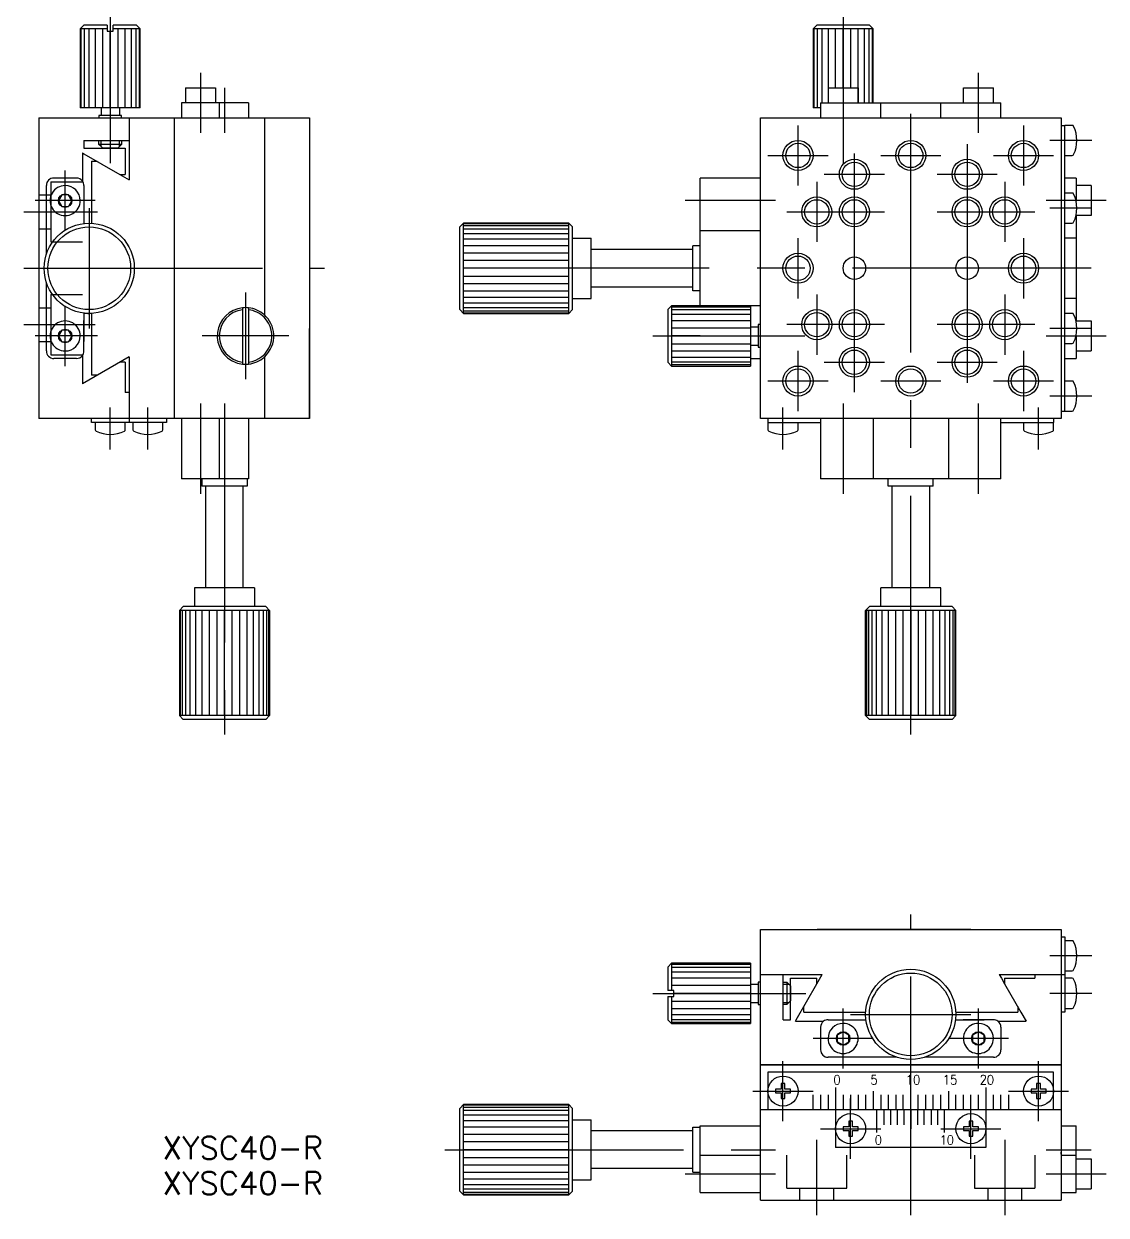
# Model space of a CAD drawing. Extents: x -118 to 241, y -126 to 112.
# Drawn here: x -118 to 26, y -125.9 to 32.5 of the extents above; entities that cross this region are included whole.
import ezdxf

# ---------------------------------------------------------------- set-up
doc = ezdxf.new("R2010")
doc.units = 0
doc.linetypes.add('CENTER', pattern=[50.8, 31.75, -6.35, 6.35, -6.35])
doc.linetypes.add('DASHED', pattern=[19.05, 12.7, -6.35])
doc.layers.get('0').update_dxf_attribs({"linetype": 'CONTINUOUS'})
doc.layers.add('CENTER', color=1, linetype='CENTER')
doc.styles.add('CONVERTER_1', font='txt.shx', dxfattribs={"width": 0.9})
doc.styles.get("Standard").update_dxf_attribs({"font": 'txt.shx', "height": 3, "bigfont": 'bigfont.shx'})

# ---------------------------------------------------------------- blocks, each defined once
blk = doc.blocks.new('*U2')
at = {"color": 7, "linetype": 'CONTINUOUS', "style": 'CONVERTER_1', "width": 0.9}
blk.add_text('0', height=1.2, dxfattribs=at).set_placement((-4.77, -116.53))
blk = doc.blocks.new('*U3')
at = {"color": 7, "linetype": 'CONTINUOUS', "style": 'CONVERTER_1', "width": 0.9}
blk.add_text('10', height=1.2, dxfattribs=at).set_placement((3.87, -116.53))
blk = doc.blocks.new('*U4')
at = {"color": 7, "linetype": 'CONTINUOUS', "style": 'CONVERTER_1', "width": 0.9}
blk.add_text('5', height=1.25, dxfattribs=at).set_placement((-5.38, -108.55))
blk = doc.blocks.new('*U5')
at = {"color": 7, "linetype": 'CONTINUOUS', "style": 'CONVERTER_1', "width": 0.9}
blk.add_text('10', height=1.25, dxfattribs=at).set_placement((-0.66, -108.55))
blk = doc.blocks.new('*U6')
at = {"color": 7, "linetype": 'CONTINUOUS', "style": 'CONVERTER_1', "width": 0.9}
blk.add_text('0', height=1.25, dxfattribs=at).set_placement((-10.28, -108.55))
blk = doc.blocks.new('*U7')
at = {"color": 7, "linetype": 'CONTINUOUS', "style": 'CONVERTER_1', "width": 0.9}
blk.add_text('15', height=1.25, dxfattribs=at).set_placement((4.25, -108.55))
blk = doc.blocks.new('*U8')
at = {"color": 7, "linetype": 'CONTINUOUS', "style": 'CONVERTER_1', "width": 0.9}
blk.add_text('20', height=1.25, dxfattribs=at).set_placement((9.16, -108.55))
blk = doc.blocks.new('*U16')
at = {"color": 7, "linetype": 'CONTINUOUS'}
blk.add_text('XYSC40-R', height=3, dxfattribs=at).set_placement((-99.52, -118.48))
blk = doc.blocks.new('*U17')
at = {"color": 7, "linetype": 'CONTINUOUS'}
blk.add_text('XYSC40-R', height=3, dxfattribs=at).set_placement((-99.52, -123.17))

msp = doc.modelspace()

# ---------------------------------------------------------------- linework, layer by layer
at = {"color": 7, "linetype": 'CONTINUOUS'}
for p, q in [((-110.5, 31.82), (-110, 32.32)), ((-110.5, 31.82), (-110.5, 21.32)), ((-106.9, 31.82), (-110.5, 31.82)), ((-110.36, 21.32), (-110.36, 31.82)), ((-106.9, 32.32), (-110, 32.32)), ((-109.96, 31.82), (-109.96, 21.32)), ((-109.33, 31.82), (-109.33, 21.32)), ((-108.5, 31.82), (-108.5, 21.32)), ((-107.54, 31.82), (-107.54, 21.32)), ((-106.9, 32.32), (-106.9, 31.52)), ((-106.1, 31.52), (-106.1, 32.32)), ((-103, 32.32), (-106.1, 32.32)), ((-102.5, 31.82), (-106.1, 31.82)), ((-105.46, 21.32), (-105.46, 31.82)), ((-104.5, 21.32), (-104.5, 31.82)), ((-103.67, 21.32), (-103.67, 31.82)), ((-103.04, 21.32), (-103.04, 31.82)), ((-103, 32.32), (-102.5, 31.82)), ((-102.64, 31.82), (-102.64, 21.32)), ((-102.5, 21.32), (-102.5, 31.82)), ((-13, 31.82), (-12.5, 32.32)), ((-5, 31.82), (-13, 31.82)), ((-13, 31.82), (-13, 21.32)), ((-12.86, 21.32), (-12.86, 31.82)), ((-5.5, 32.32), (-12.5, 32.32)), ((-12.46, 31.82), (-12.46, 21.32)), ((-11.83, 31.82), (-11.83, 22)), ((-11, 31.82), (-11, 24)), ((-10.04, 31.82), (-10.04, 24)), ((-9, 24), (-9, 31.82)), ((-7.96, 24), (-7.96, 31.82)), ((-7, 24), (-7, 31.82)), ((-6.17, 22), (-6.17, 31.82)), ((-5.54, 22), (-5.54, 31.82)), ((-5.5, 32.32), (-5, 31.82)), ((-5.14, 31.82), (-5.14, 22)), ((-5, 22), (-5, 31.82)), ((-106.9, 31.52), (-106.5, 31.52)), ((-106.5, 21.32), (-106.5, 31.52)), ((-106.5, 31.52), (-106.1, 31.52)), ((-96.5, 24), (-94.5, 24)), ((-96.5, 24), (-96.5, 22)), ((-94.5, 24), (-92.5, 24)), ((-92.5, 24), (-92.5, 22)), ((-11, 24), (-10.04, 24)), ((-11, 24), (-11, 22)), ((-10.04, 24), (-7.96, 24)), ((-7.96, 24), (-7, 24)), ((-7, 24), (-7, 22)), ((-7, 22), (-7, 24)), ((7, 22), (7, 24)), ((7, 24), (11, 24)), ((11, 22), (11, 24)), ((-107.72, 21.32), (-110.5, 21.32)), ((-106.5, 21.32), (-107.72, 21.32)), ((-107.72, 21.32), (-107.72, 20.32)), ((-105.27, 21.32), (-106.5, 21.32)), ((-102.64, 21.32), (-105.27, 21.32)), ((-105.27, 21.32), (-105.27, 20.32)), ((-102.5, 21.32), (-102.64, 21.32)), ((-94.5, 22), (-97, 22)), ((-97, 22), (-97, 20)), ((-88.1, 22), (-94.5, 22)), ((-92, 22), (-92, 20)), ((-88.1, 22), (-88.1, 20)), ((-88.1, 22), (-88.1, 20)), ((-12.86, 21.32), (-13, 21.32)), ((-12, 21.32), (-12.86, 21.32)), ((-12, 21.32), (-12.46, 21.32)), ((-12, 22), (-12, 21.32)), ((-12, 22), (-12, 20)), ((-12, 22), (-11.83, 22)), ((-12, 21.32), (-12, 20)), ((-11.83, 22), (-11, 22)), ((-11, 22), (-10.04, 22)), ((-10.04, 22), (-7.96, 22)), ((-7.96, 22), (-7, 22)), ((-7, 22), (-6.17, 22)), ((-6.17, 22), (-5.54, 22)), ((-5.54, 22), (-5.14, 22)), ((-5.14, 22), (-5, 22)), ((-5, 22), (4, 22)), ((-5, 22), (-4, 22)), ((-4, 20), (-4, 22)), ((4, 20), (4, 22)), ((4, 22), (12, 22)), ((12, 20), (12, 22)), ((-116, 20), (-116, -20)), ((-116, 20), (-104.5, 20)), ((-108, 20.32), (-108, 20)), ((-105, 20.32), (-108, 20.32)), ((-105, 20), (-105, 20.32)), ((-104.5, 20), (-104, 20)), ((-104.5, 20), (-104, 20)), ((-104, 20), (-98, 20)), ((-104, 20), (-104, 11.89)), ((-98, 20), (-98, -10.25)), ((-98, 20), (-98, -20)), ((-98, 20), (-98, -20)), ((-98, 20), (-80, 20)), ((-86, 20), (-86, -6.19)), ((-80, 20), (-80, -20)), ((-20, -20), (-20, 20)), ((-20, 20), (-4, 20)), ((-20, 20), (19, 20)), ((-20, 19), (-20, 20)), ((-20, 19), (-20, 19.6)), ((-12, 20), (-10, 20)), ((-11.5, 20), (-11, 20)), ((-11.5, 20), (-11, 20)), ((-11.4, 20), (-10, 20)), ((-4, 20), (4, 20)), ((4, 20), (11.4, 20)), ((10, 20), (11.4, 20)), ((11.4, 20), (18, 20)), ((11.4, 20), (18, 20)), ((18, 20), (19, 20)), ((18, 20), (19, 20)), ((19, 20), (20, 20)), ((19, 20), (19.6, 20)), ((19, 20), (20, 20)), ((19, 20), (19, 20)), ((19, 20), (19, 20)), ((20, 20), (20, -19)), ((20, 20), (20, 19)), ((20, 19.6), (20, 19)), ((-20, 18), (-20, 19)), ((-20, 18), (-20, 19)), ((-20, -20), (-20, 18)), ((-20, 11.4), (-20, 18)), ((20, 19), (20.5, 19)), ((20, 19), (20, 18)), ((20, 19), (20, 18)), ((20, 18), (20, 11.4)), ((20, 18), (20, 11.4)), ((20.5, 4), (20.5, 19)), ((21.49, 19), (20.5, 19)), ((-110, 16.98), (-110, 15.98)), ((-110, 16.98), (-104, 16.98)), ((-110, 15.98), (-104.5, 15.98)), ((-108, 16.48), (-108, 16.98)), ((-107.72, 16.21), (-108, 16.48)), ((-105, 16.48), (-108, 16.48)), ((-107.5, 15.98), (-107.72, 16.21)), ((-107.5, 15.98), (-106.5, 15.98)), ((-105.5, 15.98), (-107.5, 15.98)), ((-105.27, 16.21), (-105.5, 15.98)), ((-105, 16.48), (-105.27, 16.21)), ((-105, 16.98), (-105, 16.48)), ((-104.5, 15.98), (-104.5, 12.48)), ((-104, 16.52), (-104, 11.77)), ((-110.2, 15.35), (-110.2, 11.6)), ((-110.2, 15.35), (-110, 15.23)), ((-110, 15.23), (-105.23, 12.48)), ((-98, 14.75), (-98, 10.25)), ((-98, 14.75), (-98, 10.25)), ((-98, 14.75), (-98, 10.25)), ((20.5, 15), (21.49, 15)), ((-109, 14.23), (-109, 5.99)), ((-109, 14.23), (-108.26, 14.23)), ((-111, 12), (-114, 12)), ((-105.23, 12.48), (-104, 11.77)), ((-105.23, 12.48), (-104.5, 12.48)), ((-28, 3), (-28, 12)), ((-20, 12), (-28, 12)), ((20, 11.4), (20, 4)), ((20, 11.4), (20, 10)), ((22, 12), (20.5, 12)), ((22, 12), (22, 8.93)), ((-115, 1.87), (-115, 11)), ((-112.95, 9.78), (-113.4, 9)), ((-112.05, 9.78), (-112.95, 9.78)), ((-111.6, 9), (-112.05, 9.78)), ((-110, 11), (-110, 5.96)), ((21.49, 10), (20.5, 10)), ((24, 11), (22, 11)), ((24, 11), (24, 7)), ((-113.4, 9), (-112.95, 8.22)), ((-112.95, 8.22), (-112.05, 8.22)), ((-111.6, 9), (-112.05, 8.22)), ((22, 7.07), (22, 4)), ((22, 7.07), (22, 4)), ((24, 7), (22, 7)), ((-59.5, 6), (-60, 5.5)), ((-60, 2), (-60, 5.5)), ((-59.5, 6), (-45.5, 6)), ((-45.5, 6), (-59.5, 6)), ((-59.5, 0), (-59.5, 6)), ((-45.5, 5.91), (-59.5, 5.91)), ((-45.5, 5.64), (-59.5, 5.64)), ((-45.5, 5.2), (-59.5, 5.2)), ((-45.5, 6), (-45, 5.5)), ((-45.5, 0), (-45.5, 6)), ((-45, -5.5), (-45, 5.5)), ((-28, 5), (-20, 5)), ((20.5, 6), (21.49, 6)), ((-45.5, 4.6), (-59.5, 4.6)), ((-45.5, 3.86), (-59.5, 3.86)), ((-45, 4), (-42.5, 4)), ((-45, 4), (-42.5, 4)), ((-42.5, 2.5), (-42.5, 4)), ((20, 4), (20, -4)), ((20, 4), (20, -4)), ((22, 4), (20.5, 4)), ((20.5, -4), (20.5, 4)), ((20.5, -4), (20.5, 4)), ((22, 4), (20.5, 4)), ((22, 4), (22, -4)), ((22, 4), (22, -4)), ((-60, -2), (-60, 2)), ((-45.5, 3), (-59.5, 3)), ((-45.5, 2.02), (-59.5, 2.02)), ((-29, 2.5), (-42.5, 2.5)), ((-42.5, -2.5), (-42.5, 2.5)), ((-28, 3), (-29, 3)), ((-29, 2.5), (-29, 3)), ((-29, 2.5), (-29, 3)), ((-28, 3), (-29, 3)), ((-29, -2.5), (-29, 2.5)), ((-29, -2.5), (-29, 2.5)), ((-28, 2.5), (-28, 3)), ((-28, -2.5), (-28, 2.5)), ((-45.5, 1.04), (-59.5, 1.04)), ((-45.5, 0), (-59.5, 0)), ((-59.5, -1.04), (-59.5, 0)), ((-45.5, -1.04), (-45.5, 0)), ((-59.5, -1.04), (-45.5, -1.04)), ((-59.5, -2.02), (-59.5, -1.04)), ((-45.5, -2.02), (-45.5, -1.04)), ((-115, -11), (-115, -1.87)), ((-60, -2.2), (-60, -2)), ((-60, -5.5), (-60, -2.2)), ((-59.5, -2.02), (-45.5, -2.02)), ((-59.5, -3), (-59.5, -2.02)), ((-59.5, -3), (-45.5, -3)), ((-59.5, -3.86), (-59.5, -3)), ((-45.5, -3), (-45.5, -2.02)), ((-45.5, -3.86), (-45.5, -3)), ((-29, -2.5), (-42.5, -2.5)), ((-42.5, -4), (-42.5, -2.5)), ((-29, -3), (-29, -2.5)), ((-29, -3), (-29, -2.5)), ((-28, -3), (-29, -3)), ((-28, -3), (-29, -3)), ((-28, -5), (-28, -2.5)), ((-59.5, -3.86), (-45.5, -3.86)), ((-59.5, -4.6), (-59.5, -3.86)), ((-59.5, -4.6), (-45.5, -4.6)), ((-59.5, -5.2), (-59.5, -4.6)), ((-45.5, -4.6), (-45.5, -3.86)), ((-45.5, -5.2), (-45.5, -4.6)), ((-45, -4), (-42.5, -4)), ((20, -4), (20, -20)), ((20.5, -12), (20.5, -4)), ((22, -4), (20.5, -4)), ((22, -4), (20.5, -4)), ((22, -4), (22, -7.07)), ((22, -4), (22, -7.07)), ((-110, -5.96), (-110, -9.75)), ((-109, -5.99), (-109, -14.23)), ((-88.9, -5.26), (-88.9, -12.74)), ((-88.1, -5.26), (-88.1, -12.74)), ((-59.5, -6), (-60, -5.5)), ((-59.5, -5.2), (-45.5, -5.2)), ((-59.5, -5.64), (-59.5, -5.2)), ((-59.5, -5.64), (-45.5, -5.64)), ((-59.5, -5.91), (-59.5, -5.64)), ((-59.5, -5.91), (-45.5, -5.91)), ((-59.5, -6), (-59.5, -5.91)), ((-59.5, -6), (-45.5, -6)), ((-45.5, -5.64), (-45.5, -5.2)), ((-45, -5.5), (-45.5, -6)), ((-45.5, -5.91), (-45.5, -5.64)), ((-45.5, -6), (-45.5, -5.91)), ((-32.32, -5.5), (-31.82, -5)), ((-32.32, -5.5), (-32.32, -9)), ((-28, -5), (-31.82, -5)), ((-31.82, -5), (-31.82, -9)), ((-31.82, -5.14), (-21.32, -5.14)), ((-21.32, -5.54), (-31.82, -5.54)), ((-21.32, -6.17), (-31.82, -6.17)), ((-21.32, -5), (-28, -5)), ((-21.32, -5), (-21.32, -5.14)), ((-20, -5), (-21.32, -5)), ((-21.32, -5.14), (-21.32, -5.54)), ((-21.32, -5.54), (-21.32, -6.17)), ((-21.32, -6.17), (-21.32, -7)), ((21.49, -6), (20.5, -6)), ((-110, -11), (-110, -6.96)), ((-21.32, -7), (-31.82, -7)), ((-21.32, -7), (-21.32, -7.96)), ((-21.32, -7.78), (-21.32, -9)), ((-21.32, -7.78), (-20.32, -7.78)), ((-20.32, -7.5), (-20.32, -10.5)), ((-20, -7.5), (-20.32, -7.5)), ((22, -7), (24, -7)), ((24, -7), (24, -11)), ((-112.95, -8.22), (-113.4, -9)), ((-113.4, -9), (-112.95, -9.78)), ((-112.05, -8.22), (-112.95, -8.22)), ((-111.6, -9), (-112.05, -8.22)), ((-111.6, -9), (-112.05, -9.78)), ((-80, -20), (-80, -8)), ((-32.32, -9), (-32.32, -12.5)), ((-21.32, -7.96), (-31.82, -7.96)), ((-31.82, -9), (-31.82, -13)), ((-28, -9), (-31.82, -9)), ((-21.32, -7.96), (-21.32, -10.04)), ((-21.32, -9), (-21.32, -10.23)), ((22, -9), (22, -12)), ((-112.95, -9.78), (-112.05, -9.78)), ((-98, -10.25), (-98, -14.75)), ((-31.82, -10.04), (-21.32, -10.04)), ((-31.82, -11), (-21.32, -11)), ((-21.32, -10.04), (-21.32, -11)), ((-21.32, -10.23), (-20.32, -10.23)), ((-21.32, -11), (-21.32, -11.83)), ((-20.32, -10.5), (-20, -10.5)), ((20, -10), (20, -12)), ((20.5, -10), (21.49, -10)), ((22, -11), (24, -11)), ((-111, -12), (-114, -12)), ((-110.2, -11.6), (-110.2, -15.35)), ((-104, -11.77), (-110.2, -15.35)), ((-104.5, -12.48), (-105.23, -12.48)), ((-104.5, -12.48), (-104.5, -16.52)), ((-104, -11.77), (-104, -20)), ((-86, -11.81), (-86, -20)), ((-31.82, -13), (-32.32, -12.5)), ((-31.82, -11.83), (-21.32, -11.83)), ((-31.82, -12.46), (-21.32, -12.46)), ((-21.32, -11.83), (-21.32, -12)), ((-21.32, -12), (-21.32, -12.46)), ((-21.32, -12), (-20, -12)), ((-21.32, -12.46), (-21.32, -13)), ((20.5, -19), (20.5, -12)), ((20.5, -12), (22, -12)), ((-108.26, -14.23), (-109, -14.23)), ((-21.32, -12.86), (-31.82, -12.86)), ((-31.82, -13), (-21.32, -13)), ((-98, -14.75), (-98, -20)), ((21.49, -15), (20.5, -15)), ((-104, -16.52), (-104.5, -16.52)), ((20, -19), (20.5, -19)), ((20, -19), (20, -20)), ((20.5, -19), (21.49, -19)), ((-104.5, -20), (-116, -20)), ((-109, -20.5), (-109, -20)), ((-104, -20.5), (-109, -20.5)), ((-108.5, -20.5), (-108.5, -21.49)), ((-104, -20), (-104.5, -20)), ((-104.5, -21.49), (-104.5, -20.5)), ((-103.5, -20), (-104, -20)), ((-104, -20), (-104, -20.5)), ((-99, -20.5), (-104, -20.5)), ((-102, -20), (-103.5, -20)), ((-102, -20), (-103.5, -20)), ((-103.5, -20.5), (-103.5, -21.49)), ((-98, -20), (-102, -20)), ((-99.5, -21.49), (-99.5, -20.5)), ((-99, -20), (-99, -20.5)), ((-88.1, -20), (-98, -20)), ((-80, -20), (-98, -20)), ((-97, -20), (-98, -20)), ((-97, -20), (-97, -28)), ((-92, -20), (-92, -28)), ((-88.1, -20), (-88.1, -28)), ((-88.1, -20), (-88.1, -22)), ((-20, -20), (-20, -20)), ((-19, -20), (-20, -20)), ((-19, -20), (-20, -20)), ((-19, -20), (-19.6, -20)), ((20, -20), (-19, -20)), ((-18, -20), (-19, -20)), ((-18, -20), (-19, -20)), ((-19, -20), (-19, -20)), ((-19, -20), (-19, -20)), ((-19, -20), (-19, -20.5)), ((-19, -20.5), (-12, -20.5)), ((-19, -20.5), (-19, -21.49)), ((-12, -20), (-18, -20)), ((-11.4, -20), (-18, -20)), ((-15, -21.49), (-15, -20.5)), ((-12, -20), (-12, -20.5)), ((-5, -20), (-12, -20)), ((-12, -20.5), (-12, -28)), ((5, -20), (-5, -20)), ((-5, -20), (-5, -28)), ((12, -20), (5, -20)), ((5, -20), (5, -28)), ((20, -20), (12, -20)), ((12, -28), (12, -20)), ((12, -20.5), (19, -20.5)), ((15, -20.5), (15, -21.49)), ((19, -20), (19, -20.5)), ((19, -21.49), (19, -20.5)), ((20, -20), (20, -20)), ((-92, -28), (-97, -28)), ((-94.3, -28), (-94.3, -29)), ((-88.1, -28), (-92, -28)), ((-88.3, -28), (-88.3, -29)), ((-2.5, -28), (-12, -28)), ((-3, -29), (-3, -28)), ((-3, -29), (-3, -28)), ((2.5, -28), (-2.5, -28)), ((3, -28), (2.5, -28)), ((12, -28), (3, -28)), ((3, -29), (3, -28)), ((3, -29), (3, -28)), ((-88.3, -29), (-94.3, -29)), ((-93.8, -42.5), (-93.8, -29)), ((-88.8, -42.5), (-88.8, -29)), ((-2.5, -29), (-3, -29)), ((-2.5, -29), (-3, -29)), ((-2.5, -29), (-2.5, -42.5)), ((2.5, -29), (-2.5, -29)), ((2.5, -29), (-2.5, -29)), ((2.5, -29), (2.5, -42.5)), ((3, -29), (2.5, -29)), ((3, -29), (2.5, -29)), ((-87.3, -42.5), (-95.3, -42.5)), ((-95.3, -42.5), (-95.3, -45)), ((-93.8, -42.5), (-95.3, -42.5)), ((-88.8, -42.5), (-93.8, -42.5)), ((-87.3, -42.5), (-88.8, -42.5)), ((-87.3, -42.5), (-87.3, -45)), ((-87.3, -42.5), (-87.3, -45)), ((-2.5, -42.5), (-4, -42.5)), ((-4, -45), (-4, -42.5)), ((-4, -45), (-4, -42.5)), ((2.5, -42.5), (-2.5, -42.5)), ((4, -42.5), (2.5, -42.5)), ((4, -45), (4, -42.5)), ((-97.3, -45.5), (-96.8, -45)), ((-97.3, -45.5), (-97.3, -59.5)), ((-97.21, -45.5), (-97.3, -45.5)), ((-97.21, -45.5), (-97.21, -59.5)), ((-96.94, -45.5), (-97.21, -45.5)), ((-96.94, -45.5), (-96.94, -59.5)), ((-96.5, -45.5), (-96.94, -45.5)), ((-85.8, -45), (-96.8, -45)), ((-96.5, -45.5), (-96.5, -59.5)), ((-95.9, -45.5), (-96.5, -45.5)), ((-95.9, -45.5), (-95.9, -59.5)), ((-95.16, -45.5), (-95.9, -45.5)), ((-87.3, -45), (-95.3, -45)), ((-95.16, -45.5), (-95.16, -59.5)), ((-94.3, -45.5), (-95.16, -45.5)), ((-94.3, -45.5), (-94.3, -59.5)), ((-93.32, -45.5), (-94.3, -45.5)), ((-93.32, -45.5), (-93.32, -59.5)), ((-92.34, -45.5), (-93.32, -45.5)), ((-92.34, -45.5), (-92.34, -59.5)), ((-91.3, -45.5), (-92.34, -45.5)), ((-91.3, -59.5), (-91.3, -45.5)), ((-85.3, -45.5), (-91.3, -45.5)), ((-90.26, -59.5), (-90.26, -45.5)), ((-89.28, -59.5), (-89.28, -45.5)), ((-88.3, -59.5), (-88.3, -45.5)), ((-87.44, -59.5), (-87.44, -45.5)), ((-86.7, -59.5), (-86.7, -45.5)), ((-86.1, -59.5), (-86.1, -45.5)), ((-85.8, -45), (-85.3, -45.5)), ((-85.66, -59.5), (-85.66, -45.5)), ((-85.39, -59.5), (-85.39, -45.5)), ((-85.3, -59.5), (-85.3, -45.5)), ((-85.3, -45.5), (-85.3, -59.5)), ((-6, -45.5), (-5.5, -45)), ((-6, -59.5), (-6, -45.5)), ((-6, -45.5), (-6, -59.5)), ((0, -45.5), (-6, -45.5)), ((-5.91, -45.5), (-5.91, -59.5)), ((-5.64, -45.5), (-5.64, -59.5)), ((5.5, -45), (-5.5, -45)), ((-5.2, -45.5), (-5.2, -59.5)), ((-4.6, -45.5), (-4.6, -59.5)), ((-3.86, -45.5), (-3.86, -59.5)), ((-3, -45.5), (-3, -59.5)), ((-2.02, -45.5), (-2.02, -59.5)), ((-1.04, -45.5), (-1.04, -59.5)), ((0, -45.5), (0, -59.5)), ((1.04, -45.5), (0, -45.5)), ((1.04, -59.5), (1.04, -45.5)), ((2.02, -45.5), (1.04, -45.5)), ((2.02, -59.5), (2.02, -45.5)), ((3, -45.5), (2.02, -45.5)), ((3, -59.5), (3, -45.5)), ((3.86, -45.5), (3, -45.5)), ((3.86, -59.5), (3.86, -45.5)), ((4.6, -45.5), (3.86, -45.5)), ((4.6, -59.5), (4.6, -45.5)), ((5.2, -45.5), (4.6, -45.5)), ((5.2, -59.5), (5.2, -45.5)), ((5.64, -45.5), (5.2, -45.5)), ((5.5, -45), (6, -45.5)), ((5.64, -59.5), (5.64, -45.5)), ((5.91, -45.5), (5.64, -45.5)), ((5.91, -59.5), (5.91, -45.5)), ((6, -45.5), (5.91, -45.5)), ((6, -59.5), (6, -45.5)), ((-97.21, -59.5), (-97.3, -59.5)), ((-96.8, -60), (-97.3, -59.5)), ((-96.94, -59.5), (-97.21, -59.5)), ((-96.5, -59.5), (-96.94, -59.5)), ((-93.5, -60), (-96.8, -60)), ((-95.9, -59.5), (-96.5, -59.5)), ((-95.16, -59.5), (-95.9, -59.5)), ((-94.3, -59.5), (-95.16, -59.5)), ((-93.32, -59.5), (-94.3, -59.5)), ((-93.3, -60), (-93.5, -60)), ((-92.34, -59.5), (-93.32, -59.5)), ((-89.3, -60), (-93.3, -60)), ((-91.3, -59.5), (-92.34, -59.5)), ((-85.3, -59.5), (-91.3, -59.5)), ((-85.8, -60), (-89.3, -60)), ((-85.8, -60), (-85.3, -59.5)), ((-6, -59.5), (-5.5, -60)), ((0, -59.5), (-6, -59.5)), ((-2, -60), (-5.5, -60)), ((2, -60), (-2, -60)), ((1.04, -59.5), (0, -59.5)), ((2.02, -59.5), (1.04, -59.5)), ((2.2, -60), (2, -60)), ((3, -59.5), (2.02, -59.5)), ((5.5, -60), (2.2, -60)), ((3.86, -59.5), (3, -59.5)), ((4.6, -59.5), (3.86, -59.5)), ((5.2, -59.5), (4.6, -59.5)), ((5.64, -59.5), (5.2, -59.5)), ((6, -59.5), (5.5, -60)), ((5.91, -59.5), (5.64, -59.5)), ((6, -59.5), (5.91, -59.5)), ((-20, -87.93), (20, -87.93)), ((-20, -87.93), (20, -87.93)), ((-20, -93.93), (-20, -87.93)), ((-14.75, -87.93), (-10.25, -87.93)), ((8, -87.93), (-12.43, -87.93)), ((8, -87.93), (-12.43, -87.93)), ((20, -87.93), (20, -91.93)), ((20, -88.93), (20.5, -88.93)), ((20.5, -88.93), (20.5, -93.93)), ((21.49, -89.43), (20.5, -89.43)), ((-32.32, -92.93), (-31.82, -92.43)), ((-32.32, -92.93), (-32.32, -96.03)), ((-31.82, -92.43), (-31.82, -96.03)), ((-21.32, -92.43), (-31.82, -92.43)), ((-31.82, -92.57), (-21.32, -92.57)), ((-21.32, -92.97), (-31.82, -92.97)), ((-21.32, -92.43), (-21.32, -92.57)), ((-21.32, -92.57), (-21.32, -95.2)), ((20, -91.93), (20, -93.43)), ((20, -91.93), (20, -93.43)), ((20, -93.43), (20, -93.93)), ((20.5, -93.43), (21.49, -93.43)), ((-21.32, -93.6), (-31.82, -93.6)), ((-21.32, -94.43), (-31.82, -94.43)), ((-20.32, -94.93), (-20.32, -97.93)), ((-20, -94.93), (-20.32, -94.93)), ((-20, -93.93), (-11.89, -93.93)), ((-20, -94.43), (-20, -93.93)), ((-20, -94.43), (-20, -93.93)), ((-20, -123.93), (-20, -94.43)), ((-16.98, -99.93), (-16.98, -93.93)), ((-16.98, -94.93), (-16.48, -94.93)), ((-16.52, -93.93), (-11.77, -93.93)), ((-16.48, -94.93), (-16.21, -95.2)), ((-16.48, -94.93), (-16.48, -97.93)), ((-15.98, -94.43), (-12.48, -94.43)), ((-15.98, -99.93), (-15.98, -94.43)), ((-12.48, -95.16), (-11.77, -93.93)), ((-12.48, -95.16), (-12.48, -94.43)), ((11.77, -93.93), (12.06, -94.43)), ((11.77, -93.93), (20, -93.93)), ((12.06, -94.43), (12.48, -95.16)), ((12.48, -94.43), (12.48, -95.16)), ((12.48, -94.43), (16.52, -94.43)), ((16.52, -93.93), (16.52, -94.43)), ((20, -93.93), (20.5, -93.93)), ((20, -93.93), (20, -94.43)), ((20, -94.43), (20, -105.93)), ((20.5, -93.93), (20.5, -98.93)), ((21.49, -94.43), (20.5, -94.43)), ((-31.52, -96.03), (-32.32, -96.03)), ((-21.32, -95.39), (-31.82, -95.39)), ((-31.52, -96.43), (-31.52, -96.03)), ((-21.32, -96.43), (-31.52, -96.43)), ((-31.52, -96.83), (-31.52, -96.43)), ((-21.32, -95.2), (-21.32, -96.43)), ((-21.32, -95.2), (-20.32, -95.2)), ((-21.32, -96.43), (-21.32, -97.65)), ((-16.21, -95.2), (-15.98, -95.43)), ((-15.98, -95.43), (-15.98, -97.43)), ((-15.98, -97.43), (-15.98, -96.43)), ((-15.23, -99.93), (-12.48, -95.16)), ((12.48, -95.16), (14.66, -98.93)), ((-32.32, -96.83), (-31.52, -96.83)), ((-32.32, -96.83), (-32.32, -99.93)), ((-31.82, -96.83), (-31.82, -100.43)), ((-31.82, -97.47), (-21.32, -97.47)), ((-21.32, -97.65), (-20.32, -97.65)), ((-21.32, -97.65), (-21.32, -100.43)), ((-20.32, -97.93), (-20, -97.93)), ((-16.48, -97.93), (-16.98, -97.93)), ((-16.21, -97.65), (-16.48, -97.93)), ((-15.98, -97.43), (-16.21, -97.65)), ((-14.23, -98.93), (-14.23, -98.19)), ((14.23, -98.19), (14.23, -98.93)), ((-31.82, -98.43), (-21.32, -98.43)), ((-31.82, -99.26), (-21.32, -99.26)), ((-14.23, -98.93), (-5.99, -98.93)), ((5.99, -98.93), (14.23, -98.93)), ((14.66, -98.93), (15.35, -100.13)), ((20.5, -98.93), (20, -98.93)), ((20.5, -98.43), (21.49, -98.43)), ((-31.82, -100.43), (-32.32, -99.93)), ((-31.82, -99.89), (-21.32, -99.89)), ((-21.32, -100.29), (-31.82, -100.29)), ((-31.82, -100.43), (-21.32, -100.43)), ((-16.98, -99.93), (-15.98, -99.93)), ((-15.35, -100.13), (-15.23, -99.93)), ((-15.35, -100.13), (-11.6, -100.13)), ((-12, -100.93), (-12, -103.93)), ((-11, -99.93), (-5.96, -99.93)), ((5.96, -99.93), (9.75, -99.93)), ((11, -99.93), (6.96, -99.93)), ((11.6, -100.13), (15.35, -100.13)), ((12, -100.93), (12, -103.93)), ((-9, -101.53), (-9.78, -101.98)), ((-9.78, -101.98), (-9.78, -102.88)), ((-9, -103.33), (-9.78, -102.88)), ((-8.22, -101.98), (-9, -101.53)), ((-9, -103.33), (-8.22, -102.88)), ((-8.22, -102.88), (-8.22, -101.98)), ((9, -101.53), (8.22, -101.98)), ((8.22, -101.98), (8.22, -102.88)), ((9, -103.33), (8.22, -102.88)), ((9.78, -101.98), (9, -101.53)), ((9, -103.33), (9.78, -102.88)), ((9.78, -102.88), (9.78, -101.98)), ((-20, -114.93), (-20, -105.93)), ((-8, -105.93), (-20, -105.93)), ((-20, -105.93), (20, -105.93)), ((-1.87, -104.93), (-11, -104.93)), ((12.43, -105.93), (-8, -105.93)), ((11, -104.93), (1.87, -104.93)), ((9.75, -105.93), (6.25, -105.93)), ((9.75, -105.93), (6.25, -105.93)), ((20, -105.93), (12.43, -105.93)), ((20, -105.93), (20, -114.93)), ((0, -106.93), (-19, -106.93)), ((-19, -106.93), (-19, -111.93)), ((19, -106.93), (0, -106.93)), ((19, -111.93), (19, -106.93)), ((-17.25, -109.18), (-18, -109.18)), ((-18, -109.18), (-18, -109.68)), ((-16.75, -108.43), (-17.25, -108.43)), ((-17.25, -108.43), (-17.25, -109.18)), ((-16.75, -109.18), (-16.75, -108.43)), ((-16, -109.18), (-16.75, -109.18)), ((-16, -109.68), (-16, -109.18)), ((-10, -108.93), (-10, -116.93)), ((0, -111.93), (0, -108.93)), ((10, -108.93), (10, -116.93)), ((16, -109.18), (16, -109.68)), ((16.75, -109.18), (16, -109.18)), ((16.75, -108.43), (16.75, -109.18)), ((17.25, -108.43), (16.75, -108.43)), ((17.25, -109.18), (17.25, -108.43)), ((18, -109.18), (17.25, -109.18)), ((18, -109.68), (18, -109.18)), ((-18, -109.68), (-17.25, -109.68)), ((-17.25, -109.68), (-17.25, -110.43)), ((-17.25, -110.43), (-16.75, -110.43)), ((-16.75, -110.43), (-16.75, -109.68)), ((-16.75, -109.68), (-16, -109.68)), ((-13, -111.93), (-13, -109.93)), ((-12, -109.93), (-12, -111.93)), ((-11, -109.93), (-11, -111.93)), ((-9, -109.93), (-9, -111.93)), ((-8, -109.93), (-8, -111.93)), ((-7, -109.93), (-7, -111.93)), ((-6, -109.93), (-6, -111.93)), ((-5, -109.43), (-5, -111.93)), ((-4, -109.93), (-4, -111.93)), ((-3, -109.93), (-3, -111.93)), ((-2, -109.93), (-2, -111.93)), ((-1, -111.93), (-1, -109.93)), ((1, -111.93), (1, -109.93)), ((2, -111.93), (2, -109.93)), ((3, -111.93), (3, -109.93)), ((4, -111.93), (4, -109.93)), ((5, -109.43), (5, -111.93)), ((6, -111.93), (6, -109.93)), ((7, -111.93), (7, -109.93)), ((8, -111.93), (8, -109.93)), ((9, -111.93), (9, -109.93)), ((11, -111.93), (11, -109.93)), ((12, -111.93), (12, -109.93)), ((13, -109.93), (13, -111.93)), ((16, -109.68), (16.75, -109.68)), ((16.75, -109.68), (16.75, -110.43)), ((16.75, -110.43), (17.25, -110.43)), ((17.25, -109.68), (18, -109.68)), ((17.25, -110.43), (17.25, -109.68)), ((-59.5, -111.23), (-60, -111.73)), ((-60, -115.23), (-60, -111.73)), ((-45.5, -111.23), (-59.5, -111.23)), ((-59.5, -111.23), (-45.5, -111.23)), ((-59.5, -117.23), (-59.5, -111.23)), ((-45.5, -111.32), (-59.5, -111.32)), ((-45.5, -111.59), (-59.5, -111.59)), ((-45.5, -112.03), (-59.5, -112.03)), ((-45.5, -117.23), (-45.5, -111.23)), ((-45.5, -111.23), (-45, -111.73)), ((-45, -122.73), (-45, -111.73)), ((-16.5, -111.93), (-20, -111.93)), ((-12.5, -111.93), (-16.5, -111.93)), ((-8.5, -111.93), (-12.5, -111.93)), ((20, -111.93), (-8.5, -111.93)), ((-4.5, -114.93), (-4.5, -111.93)), ((-3.6, -111.93), (-3.6, -113.93)), ((-2.7, -111.93), (-2.7, -113.93)), ((-1.8, -111.93), (-1.8, -113.93)), ((-0.9, -111.93), (-0.9, -113.93)), ((0, -111.93), (0, -114.43)), ((0.9, -111.93), (0.9, -113.93)), ((1.8, -113.93), (1.8, -111.93)), ((2.7, -111.93), (2.7, -113.93)), ((3.6, -113.93), (3.6, -111.93)), ((4.5, -114.93), (4.5, -111.93)), ((20, -111.03), (20, -117.43)), ((-45.5, -112.63), (-59.5, -112.63)), ((-45.5, -113.37), (-59.5, -113.37)), ((-45, -121.23), (-45, -113.23)), ((-45, -113.23), (-42.5, -113.23)), ((-45, -113.23), (-42.5, -113.23)), ((-42.5, -121.23), (-42.5, -113.23)), ((-42.5, -114.73), (-42.5, -113.23)), ((-28, -117.93), (-28, -114.03)), ((-28, -114.03), (-20, -114.03)), ((-8.25, -113.43), (-8.25, -114.18)), ((-7.75, -113.43), (-8.25, -113.43)), ((-7.75, -114.18), (-7.75, -113.43)), ((7.75, -113.43), (7.75, -114.18)), ((8.25, -113.43), (7.75, -113.43)), ((8.25, -114.18), (8.25, -113.43)), ((20, -114.03), (22, -114.03)), ((20, -114.03), (22, -114.03)), ((22, -120.43), (22, -114.03)), ((-60, -119.23), (-60, -115.23)), ((-45.5, -114.23), (-59.5, -114.23)), ((-45.5, -115.21), (-59.5, -115.21)), ((-29, -114.73), (-42.5, -114.73)), ((-42.5, -119.73), (-42.5, -114.73)), ((-29, -120.23), (-29, -114.23)), ((-29, -114.23), (-28, -114.23)), ((-9, -114.18), (-9, -114.68)), ((-8.25, -114.18), (-9, -114.18)), ((-8.25, -114.18), (-9, -114.18)), ((-9, -114.18), (-9, -114.68)), ((-9, -114.68), (-8.25, -114.68)), ((-9, -114.68), (-8.25, -114.68)), ((-8.25, -114.68), (-8.25, -115.43)), ((-8.25, -114.68), (-8.25, -115.43)), ((-8.25, -115.43), (-7.75, -115.43)), ((-8.25, -115.43), (-7.75, -115.43)), ((-7, -114.18), (-7.75, -114.18)), ((-7, -114.18), (-7.75, -114.18)), ((-7.75, -114.68), (-7, -114.68)), ((-7.75, -115.43), (-7.75, -114.68)), ((-7.75, -115.43), (-7.75, -114.68)), ((-7.75, -114.68), (-7, -114.68)), ((-7, -114.68), (-7, -114.18)), ((-7, -114.68), (-7, -114.18)), ((7.75, -114.18), (7, -114.18)), ((7, -114.18), (7, -114.68)), ((7, -114.18), (7, -114.68)), ((7.75, -114.18), (7, -114.18)), ((7, -114.68), (7.75, -114.68)), ((7, -114.68), (7.75, -114.68)), ((7.75, -114.68), (7.75, -115.43)), ((7.75, -114.68), (7.75, -115.43)), ((7.75, -115.43), (8.25, -115.43)), ((7.75, -115.43), (8.25, -115.43)), ((9, -114.18), (8.25, -114.18)), ((9, -114.18), (8.25, -114.18)), ((8.25, -115.43), (8.25, -114.68)), ((8.25, -114.68), (9, -114.68)), ((8.25, -114.68), (9, -114.68)), ((8.25, -115.43), (8.25, -114.68)), ((9, -114.68), (9, -114.18)), ((9, -114.68), (9, -114.18)), ((20, -114.93), (20, -123.93)), ((-45.5, -116.19), (-59.5, -116.19)), ((-45.5, -117.23), (-59.5, -117.23)), ((-59.5, -118.27), (-59.5, -117.23)), ((-45.5, -118.27), (-45.5, -117.23)), ((10, -116.93), (-10, -116.93)), ((20, -117.23), (20, -119.93)), ((-59.5, -118.27), (-45.5, -118.27)), ((-59.5, -119.25), (-59.5, -118.27)), ((-45.5, -119.25), (-45.5, -118.27)), ((-28, -122.93), (-28, -117.93)), ((-28, -117.93), (-20, -117.93)), ((20, -117.43), (20, -117.43)), ((20, -117.83), (20, -117.53)), ((20, -117.53), (20, -118.23)), ((20, -117.93), (22, -117.93)), ((22, -118.43), (24, -118.43)), ((24, -118.43), (24, -120.43)), ((-60, -119.43), (-60, -119.23)), ((-60, -122.73), (-60, -119.43)), ((-59.5, -119.25), (-45.5, -119.25)), ((-59.5, -120.23), (-59.5, -119.25)), ((-59.5, -120.23), (-45.5, -120.23)), ((-59.5, -121.09), (-59.5, -120.23)), ((-45.5, -120.23), (-45.5, -119.25)), ((-45.5, -121.09), (-45.5, -120.23)), ((-29, -119.73), (-42.5, -119.73)), ((-42.5, -121.23), (-42.5, -119.73)), ((-29, -120.23), (-28, -120.23)), ((-59.5, -121.09), (-45.5, -121.09)), ((-59.5, -121.83), (-59.5, -121.09)), ((-59.5, -121.83), (-45.5, -121.83)), ((-59.5, -122.43), (-59.5, -121.83)), ((-45.5, -121.83), (-45.5, -121.09)), ((-45.5, -122.43), (-45.5, -121.83)), ((-45, -121.23), (-42.5, -121.23)), ((22, -122.93), (22, -120.43)), ((24, -120.43), (24, -122.43)), ((-59.5, -123.23), (-60, -122.73)), ((-59.5, -122.43), (-45.5, -122.43)), ((-59.5, -122.87), (-59.5, -122.43)), ((-59.5, -122.87), (-45.5, -122.87)), ((-59.5, -123.14), (-59.5, -122.87)), ((-59.5, -123.14), (-45.5, -123.14)), ((-59.5, -123.23), (-59.5, -123.14)), ((-59.5, -123.23), (-45.5, -123.23)), ((-45.5, -122.87), (-45.5, -122.43)), ((-45, -122.73), (-45.5, -123.23)), ((-45.5, -123.14), (-45.5, -122.87)), ((-45.5, -123.23), (-45.5, -123.14)), ((-28, -122.93), (-20, -122.93)), ((20, -122.93), (22, -122.93)), ((20, -122.93), (20, -123.93)), ((22, -122.43), (24, -122.43)), ((-20, -123.93), (0, -123.93)), ((-14.75, -123.93), (-10.25, -123.93)), ((0, -123.93), (10.25, -123.93)), ((10.25, -123.93), (14.75, -123.93)), ((14.75, -123.93), (20, -123.93))]:
    msp.add_line(p, q, dxfattribs=at)
at = {"color": 3, "linetype": 'CONTINUOUS'}
for p, q in [((-107.73, 16.21), (-107.73, 16.98)), ((-105.27, 16.21), (-105.27, 16.98)), ((-16.98, -95.2), (-16.21, -95.2)), ((-16.98, -97.66), (-16.21, -97.66))]:
    msp.add_line(p, q, dxfattribs=at)
at = {"color": 3, "linetype": 'DASHED'}
for p, q in [((-114.4, 11.5), (-114.4, 3.5)), ((-114.4, 11.5), (-110.2, 11.5)), ((-116, 9.75), (-114.4, 9.75)), ((-114.4, 9.75), (-114.4, 9.75)), ((-116, 5.25), (-114.4, 5.25)), ((-114.4, 5.25), (-114.4, 5.25)), ((-114.4, 3.5), (-110.2, 3.5)), ((-114.4, -3.5), (-114.4, -11.5)), ((-114.4, -3.5), (-110.2, -3.5)), ((-116, -5.25), (-114.4, -5.25)), ((-114.4, -5.25), (-114.4, -5.25)), ((-116, -9.75), (-114.4, -9.75)), ((-114.4, -9.75), (-114.4, -9.75)), ((-114.4, -11.5), (-110.2, -11.5)), ((-16.5, -122.33), (-16.5, -117.93)), ((-8.5, -122.33), (-8.5, -117.93)), ((8.5, -117.93), (8.5, -122.33)), ((16.5, -117.93), (16.5, -122.33)), ((-16.5, -122.33), (-8.5, -122.33)), ((-14.75, -122.33), (-14.75, -122.33)), ((-14.75, -123.93), (-14.75, -122.33)), ((-10.25, -123.93), (-10.25, -122.33)), ((-10.25, -122.33), (-10.25, -122.33)), ((8.5, -122.33), (16.5, -122.33)), ((10.25, -122.33), (10.25, -122.33)), ((10.25, -122.33), (10.25, -123.93)), ((14.75, -122.33), (14.75, -123.93)), ((14.75, -122.33), (14.75, -122.33))]:
    msp.add_line(p, q, dxfattribs=at)
at = {"color": 3, "linetype": 'CONTINUOUS'}
for centre in [(-15, 15), (0, 15), (15, 15), (-7.5, 12.5), (7.5, 12.5), (-12.5, 7.5), (-7.5, 7.5), (7.5, 7.5), (12.5, 7.5), (-15, 0), (15, 0), (-12.5, -7.5), (-7.5, -7.5), (7.5, -7.5), (12.5, -7.5), (-7.5, -12.5), (7.5, -12.5), (-15, -15), (0, -15), (15, -15), (15, -15)]:
    msp.add_circle(centre, 2, dxfattribs=at)
at = {"color": 7, "linetype": 'CONTINUOUS'}
for centre, radius in [((-15, 15), 1.62), ((0, 15), 1.62), ((15, 15), 1.62), ((-7.5, 12.5), 1.62), ((7.5, 12.5), 1.62), ((-112.5, 9), 0.9), ((-12.5, 7.5), 1.62), ((-7.5, 7.5), 1.62), ((7.5, 7.5), 1.62), ((12.5, 7.5), 1.62), ((-109.3, 0), 6), ((-109.3, 0), 5.5), ((-15, 0), 1.62), ((15, 0), 1.62), ((-7.5, 0), 1.5), ((7.5, 0), 1.5), ((-12.5, -7.5), 1.62), ((-7.5, -7.5), 1.62), ((7.5, -7.5), 1.62), ((12.5, -7.5), 1.62), ((-112.5, -9), 0.9), ((-7.5, -12.5), 1.62), ((7.5, -12.5), 1.62), ((-15, -15), 1.62), ((0, -15), 1.62), ((15, -15), 1.62), ((0, -99.23), 6), ((0, -99.23), 5.5), ((-9, -102.43), 0.9), ((9, -102.43), 0.9), ((-17, -109.43), 2), ((17, -109.43), 2), ((-8, -114.43), 2), ((8, -114.43), 2)]:
    msp.add_circle(centre, radius, dxfattribs=at)
for centre, radius, start, end in [((21.49, 18.8), 0.2, 25.6716, 90), ((17.75, 17), 4.35, 334.3284, 25.6716), ((21.49, 15.2), 0.2, 270, 334.3284), ((-114, 11), 1, 90, 180), ((-111, 11), 1, 36.8699, 90), ((-111, 11), 1, 360, 36.8699), ((-112.5, 9), 2, 120, 180), ((-112.5, 9), 2, 90, 120), ((-112.5, 9), 2, 0, 90), ((21.49, 9.8), 0.2, 25.6716, 90), ((21.49, 9.8), 0.2, 25.6716, 90), ((17.75, 8), 4.35, 334.3284, 25.6716), ((-112.5, 9), 2, 180, 240), ((-112.5, 9), 2, 300, 0), ((-112.5, 9), 2, 240, 300), ((21.49, 6.2), 0.2, 270, 334.3284), ((-109.3, 0), 6, 263.3002, 272.866), ((-88.5, -9), 3.76, 96.1042, 250.1725), ((-88.5, -9), 3.5, 96.5624, 263.4376), ((-88.5, -9), 3.76, 83.8958, 96.1042), ((-88.5, -9), 3.76, 48.3482, 83.8958), ((-88.5, -9), 3.5, 45, 83.4376), ((-88.5, -9), 3.76, 3.3482, 48.3482), ((21.49, -6.2), 0.2, 25.6716, 90), ((17.75, -8), 4.35, 334.3284, 25.6716), ((-112.5, -9), 2, 120, 180), ((-112.5, -9), 2, 60, 120), ((-112.5, -9), 2, 0, 60), ((-88.5, -9), 3.5, 276.5624, 45), ((-112.5, -9), 2, 180, 240), ((-112.5, -9), 2, 270, 0), ((-88.5, -9), 3.76, 311.6518, 3.3482), ((-114, -11), 1, 180, 270), ((-112.5, -9), 2, 240, 270), ((-111, -11), 1, 323.1301, 0), ((21.49, -9.8), 0.2, 270, 334.3284), ((-111, -11), 1, 270, 323.1301), ((-88.5, -9), 3.76, 250.1725, 263.8958), ((-88.5, -9), 3.76, 276.1042, 311.6518), ((-88.5, -9), 3.76, 263.8958, 266.6518), ((-88.5, -9), 3.76, 266.6518, 276.1042), ((21.49, -15.2), 0.2, 25.6716, 90), ((17.75, -17), 4.35, 334.3284, 25.6716), ((21.49, -18.8), 0.2, 270, 334.3284), ((-108.3, -21.49), 0.2, 180, 244.3284), ((-106.5, -17.75), 4.35, 244.3284, 295.6716), ((-104.7, -21.49), 0.2, 295.6716, 0), ((-103.3, -21.49), 0.2, 180, 244.3284), ((-101.5, -17.75), 4.35, 244.3284, 295.6716), ((-99.7, -21.49), 0.2, 295.6716, 0), ((-18.8, -21.49), 0.2, 180, 244.3284), ((-17, -17.75), 4.35, 244.3284, 295.6716), ((-15.2, -21.49), 0.2, 295.6716, 0), ((15.2, -21.49), 0.2, 180, 244.3284), ((17, -17.75), 4.35, 244.3284, 295.6716), ((18.8, -21.49), 0.2, 295.6716, 0), ((21.49, -89.63), 0.2, 25.6716, 90), ((17.75, -91.43), 4.35, 334.3284, 25.6716), ((21.49, -93.23), 0.2, 270, 334.3284), ((21.49, -94.63), 0.2, 25.6716, 90), ((17.75, -96.43), 4.35, 334.3284, 25.6716), ((21.49, -98.23), 0.2, 270, 334.3284), ((-11, -100.93), 1, 126.8699, 180), ((-11, -100.93), 1, 90, 126.8699), ((-9, -102.43), 2, 90, 180), ((-9, -102.43), 2, 30, 90), ((9, -102.43), 2, 90, 150), ((9, -102.43), 2, 0, 90), ((11, -100.93), 1, 53.1301, 90), ((11, -100.93), 1, 0, 53.1301), ((-9, -102.43), 2, 180, 210), ((-9, -102.43), 2, 330, 30), ((9, -102.43), 2, 150, 210), ((9, -102.43), 2, 330, 0), ((-11, -103.93), 1, 180, 270), ((-9, -102.43), 2, 210, 270), ((-9, -102.43), 2, 270, 330), ((9, -102.43), 2, 210, 270), ((9, -102.43), 2, 270, 330), ((11, -103.93), 1, 270, 0)]:
    msp.add_arc(centre, radius, start, end, dxfattribs=at)
at = {"layer": 'CENTER', "color": 1, "linetype": 'CENTER'}
for p, q in [((-106.5, 34.32), (-106.5, 13.98)), ((-9, 34.32), (-9, 13.98)), ((-94.5, 26), (-94.5, 18)), ((9, 18), (9, 26)), ((-91.3, 24), (-91.3, 18)), ((0, -62), (0, 24)), ((-15, 11), (-15, 19)), ((15, 19), (15, 11)), ((-7.5, -16.5), (-7.5, 16.5)), ((7.5, 16.5), (7.5, -16.5)), ((24.1, 17), (18.5, 17)), ((-19, 15), (-11, 15)), ((-4, 15), (4, 15)), ((11, 15), (19, 15)), ((-112.5, 5), (-112.5, 13)), ((-12.5, 11.5), (-12.5, 3.5)), ((-11.5, 12.5), (-3.5, 12.5)), ((3.5, 12.5), (11.5, 12.5)), ((12.5, 11.5), (12.5, 3.5)), ((-108.5, 9), (-116.5, 9)), ((-109.3, 8), (-109.3, -8)), ((-18, 9), (-30, 9)), ((26, 9), (18, 9)), ((24.1, 8), (18.5, 8)), ((-118, 7.5), (-108.2, 7.5)), ((-16.5, 7.5), (-3.5, 7.5)), ((3.5, 7.5), (16.5, 7.5)), ((-15, -4), (-15, 4)), ((15, 4), (15, -4)), ((-118, 0), (-78, 0)), ((24, 0), (-62, 0)), ((-88.5, -3.24), (-88.5, -14.76)), ((-12.5, -3.5), (-12.5, -11.5)), ((12.5, -3.5), (12.5, -11.5)), ((-112.5, -13), (-112.5, -5)), ((-118, -7.5), (-108.5, -7.5)), ((-3.5, -7.5), (-16.5, -7.5)), ((16.5, -7.5), (3.5, -7.5)), ((-108.2, -9), (-116.5, -9)), ((-82.74, -9), (-94.26, -9)), ((-34.32, -9), (-14.1, -9)), ((18, -9), (26, -9)), ((24.1, -8), (18.5, -8)), ((-15, -19), (-15, -11)), ((15, -11), (15, -19)), ((-11.5, -12.5), (-3.5, -12.5)), ((3.5, -12.5), (11.5, -12.5)), ((-11, -15), (-19, -15)), ((4, -15), (-4, -15)), ((19, -15), (11, -15)), ((24.1, -17), (18.5, -17)), ((-106.5, -24.1), (-106.5, -18.5)), ((-101.5, -24.1), (-101.5, -18.5)), ((-94.5, -18), (-94.5, -30)), ((-91.3, -18), (-91.3, -62)), ((-17, -24.1), (-17, -18.5)), ((-9, -18), (-9, -30)), ((9, -30), (9, -18)), ((17, -24.1), (17, -18.5)), ((0, -125.93), (0, -85.93)), ((24.1, -91.43), (18.5, -91.43)), ((-34.32, -96.43), (-13.98, -96.43)), ((24.1, -96.43), (18.5, -96.43)), ((-9, -106.43), (-9, -98.43)), ((-8, -99.23), (8, -99.23)), ((9, -106.43), (9, -98.43)), ((-5, -102.43), (-13, -102.43)), ((13, -102.43), (5, -102.43)), ((-17, -113.43), (-17, -105.43)), ((17, -113.43), (17, -105.43)), ((0, -106.93), (0, -106.89)), ((-21, -109.43), (-13, -109.43)), ((-8, -118.43), (-8, -110.43)), ((8, -118.43), (8, -110.43)), ((13, -109.43), (21, -109.43)), ((-12, -114.43), (-4, -114.43)), ((4, -114.43), (12, -114.43)), ((-62, -117.23), (-18, -117.23)), ((-12.5, -125.93), (-12.5, -115.93)), ((12.5, -115.93), (12.5, -125.93)), ((18, -117.23), (24, -117.23)), ((-30, -120.43), (-18, -120.43)), ((18, -120.43), (26, -120.43))]:
    msp.add_line(p, q, dxfattribs=at)

# ---------------------------------------------------------------- block references
at = {"color": 7, "linetype": 'CONTINUOUS'}
for name in ['*U6', '*U4', '*U5', '*U7', '*U8', '*U16', '*U2', '*U3', '*U17']:
    msp.add_blockref(name, (0, 0), dxfattribs=at)

doc.saveas('drawing.dxf')
